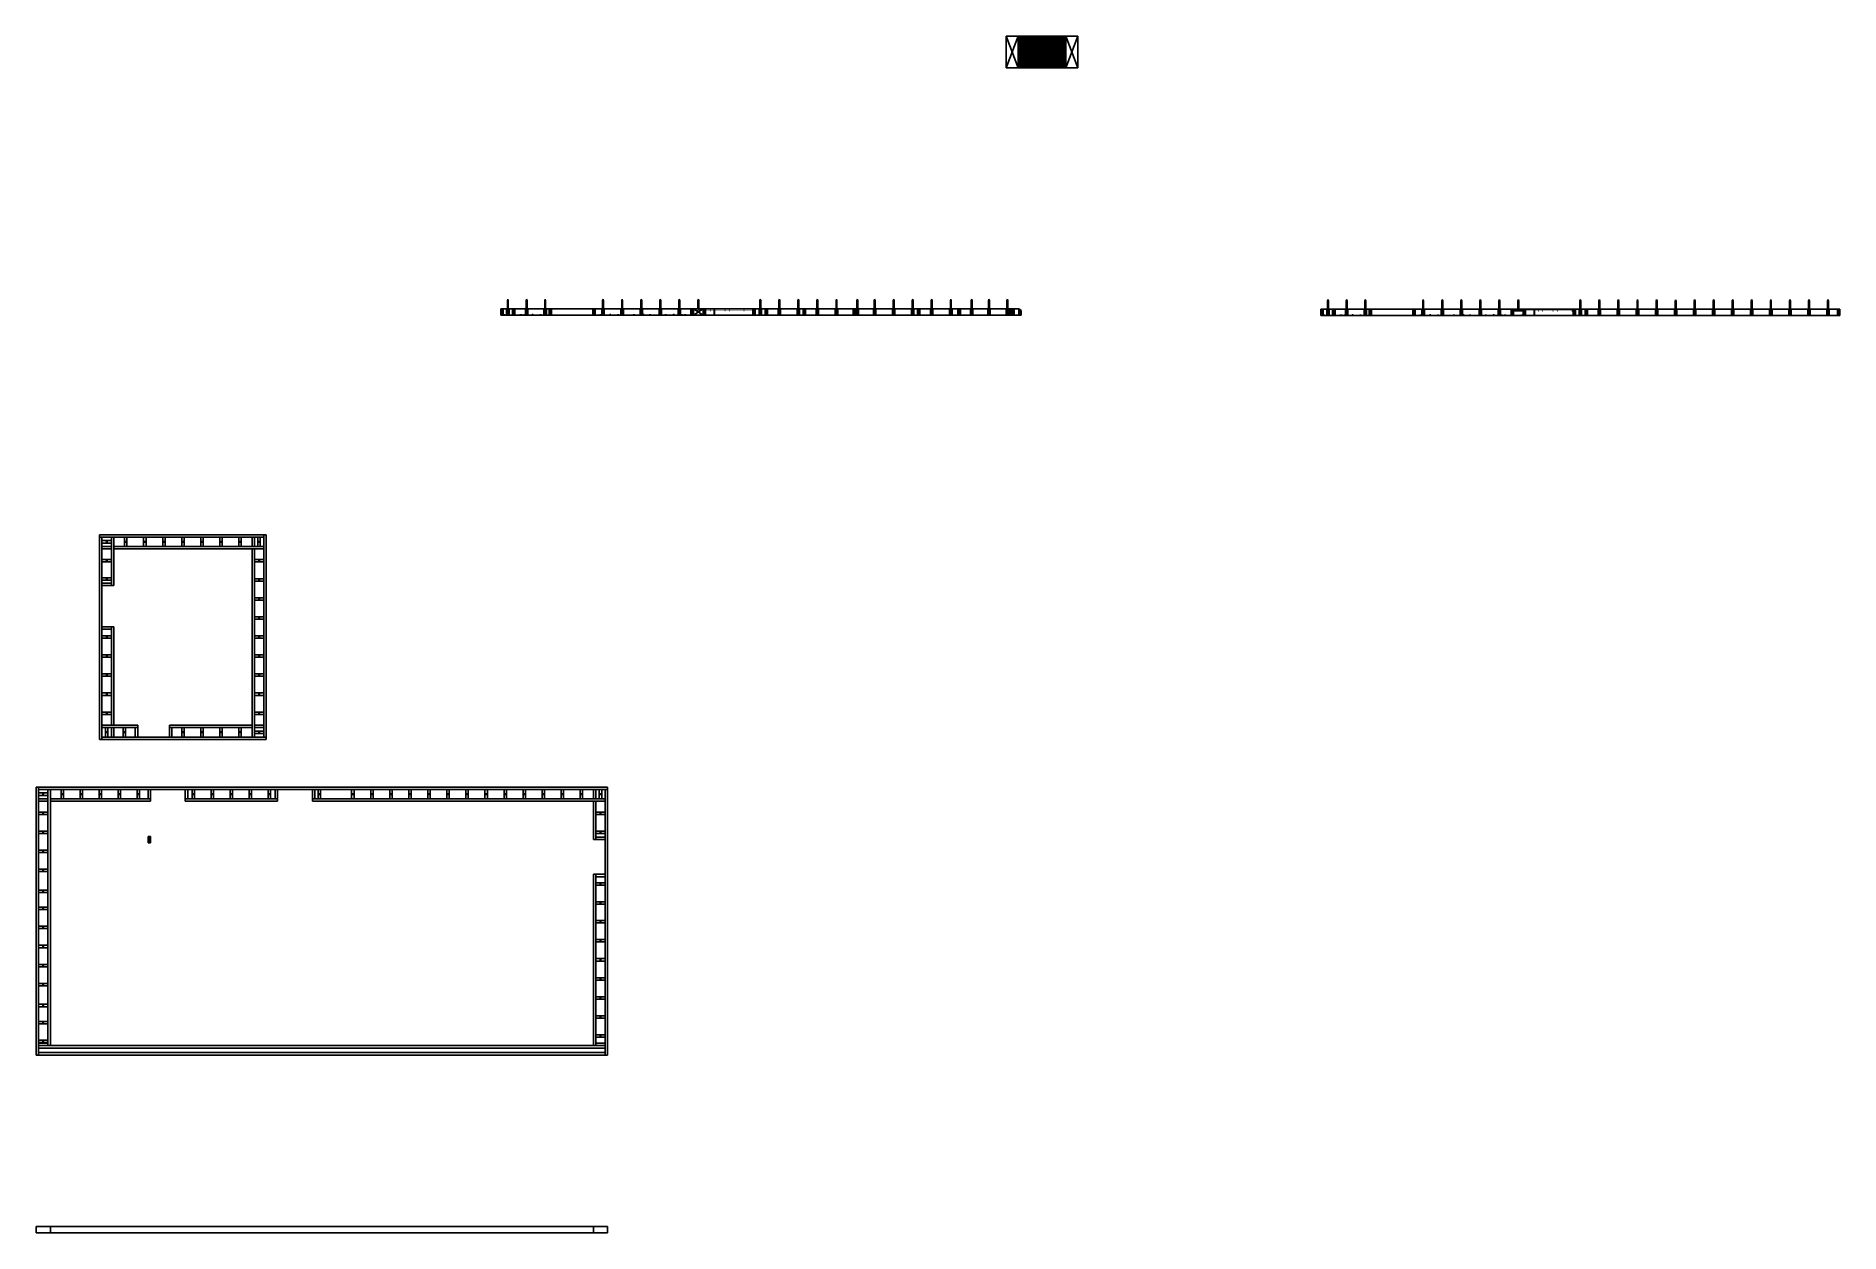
# Model space of a CAD drawing. Header units: millimetres. Extents: x 48442 to 105248, y 19927 to 57635.
import ezdxf

# ---------------------------------------------------------------- set-up
doc = ezdxf.new("R2010")
doc.units = ezdxf.units.MM
for name, pattern in [('ACAD_ISO03W100', [30, 12, -18]), ('ACAD_ISO07W100', [3, 0, -3]), ('DOT2', [3.175, 0, -3.175])]:
    doc.linetypes.add(name, pattern=pattern)
doc.layers.add('Lisse_basse ... Entretoises_broches', color=6, linetype='Continuous', lineweight=25, true_color=0xff00ff)
doc.layers.add('Lisse_basse ... Madrier', color=1, linetype='Continuous', lineweight=25, true_color=0xff0000)

# ---------------------------------------------------------------- blocks, each defined once
blk = doc.blocks.new('madrier_lisse_basse')
at = {"layer": 'Lisse_basse ... Madrier'}
for p, q in [((0, 1000), (-375, 1000)), ((-375, 1000), (-375, 0)), ((-375, 1000), (0, 0)), ((0, 1000), (-375, 0)), ((0, 1000), (0, 0)), ((-375, 0), (0, 0))]:
    blk.add_line(p, q, dxfattribs=at)
blk = doc.blocks.new('entretoise_lisse_basse')
at = {"layer": 'Lisse_basse ... Entretoises_broches'}
for p, q in [((0, 25), (0, 325)), ((75, 325), (0, 325)), ((0, 25), (75, 25)), ((75, 325), (75, 25))]:
    blk.add_line(p, q, dxfattribs=at)
blk.add_circle((37.5, 175), 15, dxfattribs=at)
blk = doc.blocks.new('Entretoise_broche_coupe_transverse')
at = {"layer": 'Lisse_basse ... Entretoises_broches'}
for p, q in [((-30, 0), (-15, 50)), ((-30, -250), (-30, 0)), ((-15, 50), (0, 0)), ((0, 0), (0, -250)), ((-52.5, -250), (-52.5, -300)), ((22.5, -250), (-52.5, -250)), ((-52.5, -250), (22.5, -450)), ((22.5, -250), (-52.5, -450)), ((-52.5, -300), (-52.5, -450)), ((-52.5, -450), (22.5, -450)), ((-40, -250), (10, -250)), ((22.5, -300), (22.5, -250)), ((22.5, -450), (22.5, -300))]:
    blk.add_line(p, q, dxfattribs=at)
at = {"layer": 'Lisse_basse ... Entretoises_broches', "linetype": 'ACAD_ISO03W100'}
for p, q in [((-30, -300), (-30, -250)), ((0, -250), (0, -300))]:
    blk.add_line(p, q, dxfattribs=at)
blk = doc.blocks.new('Madrier200x75Profil')
at = {"layer": 'Lisse_basse ... Madrier'}
for p, q in [((0, -200), (0, 0)), ((0, 0), (75, -200)), ((75, 0), (0, -200)), ((0, 0), (75, 0)), ((75, -200), (0, -200)), ((75, -200), (75, 0))]:
    blk.add_line(p, q, dxfattribs=at)

msp = doc.modelspace()

# ---------------------------------------------------------------- hatches: boundary and pattern name
at = {"layer": 'Lisse_basse ... Entretoises_broches', "true_color": 0x800000}
h = msp.add_hatch(dxfattribs=at)
h.set_pattern_fill('HONEY', color=16, scale=10, angle=180, style=0)
h.paths.add_polyline_path([(79370, 57635), (79370, 56635), (80870, 56635), (80870, 57635)], flags=0)

# ---------------------------------------------------------------- linework, layer by layer
at = {"layer": 'Lisse_basse ... Entretoises_broches'}
for p, q in [((80870, 57385), (79370, 57385)), ((63929, 49041), (63854, 49041)), ((63866, 49041), (63916, 49041)), ((64061, 48856), (64091, 48856)), ((64076, 48871), (64076, 48841)), ((64437, 49041), (64512, 49041)), ((64449, 49041), (64499, 49041)), ((66507, 48856), (66537, 48856)), ((66522, 48871), (66522, 48841)), ((67557, 48856), (67587, 48856)), ((67572, 48871), (67572, 48841)), ((68507, 48856), (68537, 48856)), ((68522, 48871), (68522, 48841)), ((69149, 49041), (69149, 48841)), ((69149, 49041), (69449, 49041)), ((69149, 49041), (69449, 48841)), ((69449, 49041), (69149, 48841)), ((69284, 49291), (69299, 49341)), ((69284, 49041), (69284, 49291)), ((69299, 49341), (69314, 49291)), ((69314, 49291), (69314, 49041)), ((69794, 48841), (69794, 49041)), ((89753, 49031), (89678, 49031)), ((89690, 49031), (89740, 49031)), ((89900, 48861), (89900, 48831)), ((90261, 49031), (90336, 49031)), ((90273, 49031), (90323, 49031)), ((92346, 48861), (92346, 48831)), ((93396, 48861), (93396, 48831)), ((94346, 48861), (94346, 48831)), ((94973, 49031), (94973, 48981)), ((94973, 49031), (95273, 49031)), ((94973, 48981), (95273, 48981)), ((95108, 49281), (95123, 49331)), ((95108, 49031), (95108, 49281)), ((95123, 49331), (95138, 49281)), ((95138, 49281), (95138, 49031)), ((95618, 48831), (95618, 49031)), ((63130, 48841), (63130, 48851)), ((63130, 48851), (63201, 48851)), ((63201, 48851), (63201, 48841)), ((63751, 48851), (63680, 48851)), ((63680, 48851), (63680, 48841)), ((63751, 48841), (63751, 48851)), ((63801, 48841), (63751, 48841)), ((63851, 48851), (63801, 48851)), ((63801, 48851), (63801, 48841)), ((63851, 48841), (63851, 48851)), ((64301, 48841), (64301, 48851)), ((64301, 48851), (64351, 48851)), ((64351, 48851), (64351, 48841)), ((66197, 48841), (66197, 48851)), ((66197, 48851), (66247, 48851)), ((66247, 48851), (66247, 48841)), ((66747, 48841), (66747, 48851)), ((66747, 48851), (66797, 48851)), ((66797, 48851), (66797, 48841)), ((67247, 48841), (67247, 48851)), ((67247, 48851), (67297, 48851)), ((67297, 48851), (67297, 48841)), ((67747, 48841), (67747, 48851)), ((67747, 48851), (67797, 48851)), ((67797, 48851), (67797, 48841)), ((68247, 48841), (68247, 48851)), ((68247, 48851), (68297, 48851)), ((68297, 48851), (68297, 48841)), ((68747, 48841), (68747, 48851)), ((68747, 48851), (68797, 48851)), ((68797, 48851), (68797, 48841)), ((68847, 48841), (68847, 48851)), ((68847, 48851), (68918, 48851)), ((68918, 48851), (68918, 48841)), ((69149, 48841), (69449, 48841)), ((69397, 48841), (69397, 48851)), ((69397, 48851), (69468, 48851)), ((88954, 48831), (88954, 48841)), ((88954, 48841), (89025, 48841)), ((89025, 48841), (89025, 48831)), ((89575, 48841), (89504, 48841)), ((89504, 48841), (89504, 48831)), ((89575, 48831), (89575, 48841)), ((89625, 48831), (89575, 48831)), ((89675, 48841), (89625, 48841)), ((89625, 48841), (89625, 48831)), ((89675, 48831), (89675, 48841)), ((89885, 48846), (89915, 48846)), ((90125, 48831), (90125, 48841)), ((90125, 48841), (90175, 48841)), ((90175, 48841), (90175, 48831)), ((92021, 48831), (92021, 48841)), ((92021, 48841), (92071, 48841)), ((92071, 48841), (92071, 48831)), ((92331, 48846), (92361, 48846)), ((92571, 48831), (92571, 48841)), ((92571, 48841), (92621, 48841)), ((92621, 48841), (92621, 48831)), ((93071, 48831), (93071, 48841)), ((93071, 48841), (93121, 48841)), ((93121, 48841), (93121, 48831)), ((93381, 48846), (93411, 48846)), ((93571, 48831), (93571, 48841)), ((93571, 48841), (93621, 48841)), ((93621, 48841), (93621, 48831)), ((94071, 48831), (94071, 48841)), ((94071, 48841), (94121, 48841)), ((94121, 48841), (94121, 48831)), ((94331, 48846), (94361, 48846)), ((94571, 48831), (94571, 48841)), ((94571, 48841), (94621, 48841)), ((94621, 48841), (94621, 48831)), ((94671, 48831), (94671, 48841)), ((94671, 48841), (94742, 48841)), ((94742, 48841), (94742, 48831)), ((95221, 48831), (95221, 48841)), ((95221, 48841), (95292, 48841))]:
    msp.add_line(p, q, dxfattribs=at)
at = {"layer": 'Lisse_basse ... Entretoises_broches', "linetype": 'ACAD_ISO03W100'}
for p, q in [((69284, 48991), (69284, 49041)), ((69314, 49041), (69314, 48991)), ((95108, 48981), (95108, 49031)), ((95138, 49031), (95138, 48981))]:
    msp.add_line(p, q, dxfattribs=at)
at = {"layer": 'Lisse_basse ... Entretoises_broches', "color": 6, "true_color": 0xff00ff}
for p, q in [((69449, 48841), (69449, 49041)), ((95273, 48981), (95273, 49031)), ((69468, 48851), (69468, 48841)), ((95292, 48841), (95292, 48831))]:
    msp.add_line(p, q, dxfattribs=at)
at = {"layer": 'Lisse_basse ... Entretoises_broches', "linetype": 'ACAD_ISO07W100'}
for p, q in [((71024, 48991), (69524, 48991)), ((96848, 48981), (95348, 48981))]:
    msp.add_line(p, q, dxfattribs=at)
at = {"layer": 'Lisse_basse ... Entretoises_broches', "color": 6, "linetype": 'DOT2', "true_color": 0xff00ff}
for p, q in [((69844, 49041), (69844, 48841)), ((95668, 49031), (95668, 48831))]:
    msp.add_line(p, q, dxfattribs=at)
at = {"layer": 'Lisse_basse ... Entretoises_broches', "flags": 128}
msp.add_lwpolyline([(79370, 57635), (79370, 56635), (80870, 56635), (80870, 57635), (79370, 57635)], dxfattribs=at)
at = {"layer": 'Lisse_basse ... Entretoises_broches'}
for centre in [(64076, 48856), (66522, 48856), (67572, 48856), (68522, 48856), (89900, 48846), (92346, 48846), (93396, 48846), (94346, 48846)]:
    msp.add_circle(centre, 15, dxfattribs=at)
at = {"layer": 'Lisse_basse ... Madrier'}
for p, q in [((63074, 49041), (69524, 49041)), ((71024, 49041), (69524, 49041)), ((79392, 49041), (71024, 49041)), ((79392, 48841), (79392, 49041)), ((79392, 49041), (79467, 48841)), ((79392, 49041), (79467, 48984)), ((79451, 48997), (79392, 48841)), ((79467, 48841), (79467, 48984)), ((88898, 48831), (88898, 49031)), ((88898, 49031), (95348, 49031)), ((88898, 49031), (88973, 48831)), ((88973, 49031), (88898, 48831)), ((88973, 48831), (88973, 49031)), ((89273, 49031), (89273, 48831)), ((89273, 49031), (89348, 48831)), ((89348, 49031), (89273, 48831)), ((89348, 48831), (89348, 49031)), ((90423, 49031), (90423, 48831)), ((90423, 49031), (90498, 48831)), ((90498, 49031), (90423, 48831)), ((90498, 49031), (90498, 48831)), ((91798, 49031), (91798, 48831)), ((91798, 49031), (91873, 48831)), ((91873, 49031), (91798, 48831)), ((91873, 48831), (91873, 49031)), ((94898, 48831), (94898, 49031)), ((94898, 49031), (94973, 48831)), ((94973, 49031), (94898, 48831)), ((94973, 49031), (94973, 48831)), ((95273, 48831), (95273, 49031)), ((95273, 49031), (95348, 48831)), ((95348, 49031), (95273, 48831)), ((96848, 49031), (95348, 49031)), ((95348, 49031), (95348, 48831)), ((96848, 48831), (96848, 49031)), ((96848, 49031), (96848, 48831)), ((105248, 49031), (96848, 49031)), ((96848, 49031), (96923, 48831)), ((96923, 49031), (96848, 48831)), ((96923, 48831), (96923, 49031)), ((97223, 48831), (97223, 49031)), ((97223, 49031), (97223, 48831)), ((97223, 49031), (97298, 48831)), ((97298, 49031), (97223, 48831)), ((97298, 48831), (97298, 49031)), ((105173, 48831), (105173, 49031)), ((105173, 49031), (105248, 48831)), ((105248, 49031), (105173, 48831)), ((105248, 48831), (105248, 49031)), ((69524, 48841), (63074, 48841)), ((69524, 48841), (71024, 48841)), ((79467, 48841), (71024, 48841)), ((95348, 48831), (88898, 48831)), ((95348, 48831), (96848, 48831)), ((105248, 48831), (96848, 48831)), ((55642, 41925), (50442, 41925)), ((50442, 41925), (50442, 41850)), ((50442, 41850), (50442, 35475)), ((50442, 41850), (55617, 41850)), ((50517, 35475), (50517, 41850)), ((50817, 41550), (50517, 41550)), ((50817, 41475), (50517, 41475)), ((50817, 41850), (50817, 40325)), ((50892, 40325), (50892, 41850)), ((55617, 41550), (50892, 41550)), ((50892, 41475), (55617, 41475)), ((55242, 41550), (55242, 41850)), ((55242, 41475), (55242, 35550)), ((55317, 41550), (55317, 41850)), ((55317, 35550), (55317, 41475)), ((55617, 35550), (55617, 41925)), ((55642, 41925), (55692, 41925)), ((55692, 41925), (55692, 35525)), ((50817, 40400), (50517, 40400)), ((50817, 40325), (50517, 40325)), ((50817, 40325), (50892, 40325)), ((50817, 39025), (50517, 39025)), ((50817, 38950), (50517, 38950)), ((50817, 39025), (50892, 39025)), ((50817, 39025), (50817, 35925)), ((50892, 35925), (50892, 39025)), ((50517, 35925), (51642, 35925)), ((51642, 35850), (50517, 35850)), ((50817, 35850), (50817, 35550)), ((50842, 35925), (50892, 35925)), ((50892, 35850), (50892, 35550)), ((51567, 35850), (51567, 35550)), ((51642, 35925), (51642, 35850)), ((51642, 35850), (51642, 35550)), ((52642, 35925), (52642, 35850)), ((55242, 35925), (52642, 35925)), ((52642, 35850), (55242, 35850)), ((52642, 35850), (52642, 35550)), ((52717, 35850), (52717, 35550)), ((55617, 35925), (55317, 35925)), ((55617, 35850), (55317, 35850)), ((50442, 35475), (50492, 35475)), ((55692, 35475), (50492, 35475)), ((50517, 35550), (55692, 35550)), ((55692, 35525), (55692, 35475)), ((48442, 25532), (48442, 33975)), ((48442, 33975), (48492, 33975)), ((66442, 33975), (48492, 33975)), ((48517, 33975), (48517, 25560)), ((48517, 33900), (66442, 33900)), ((48817, 33600), (48517, 33600)), ((48817, 33525), (48517, 33525)), ((48817, 33900), (48817, 25835)), ((48892, 25835), (48892, 33900)), ((48892, 33600), (52042, 33600)), ((52042, 33525), (48892, 33525)), ((50442, 33525), (50442, 33525)), ((50442, 33525), (50442, 33525)), ((51967, 33900), (51967, 33600)), ((52042, 33600), (52042, 33900)), ((52042, 33600), (52042, 33525)), ((53142, 33900), (53142, 33600)), ((53142, 33600), (53142, 33525)), ((56042, 33600), (53142, 33600)), ((53142, 33525), (56042, 33525)), ((53217, 33900), (53217, 33600)), ((55967, 33900), (55967, 33600)), ((56042, 33600), (56042, 33900)), ((56042, 33525), (56042, 33600)), ((57142, 33575), (57142, 33900)), ((66367, 33600), (57142, 33600)), ((57142, 33575), (57142, 33525)), ((57142, 33525), (66367, 33525)), ((57217, 33900), (57217, 33600)), ((65992, 33600), (65992, 33900)), ((65992, 33525), (65992, 32325)), ((66067, 33600), (66067, 33900)), ((66067, 32325), (66067, 33525)), ((66367, 33900), (66367, 25560)), ((66442, 33925), (66442, 33975)), ((66442, 25532), (66442, 33925)), ((66367, 32400), (66067, 32400)), ((65992, 32325), (66067, 32325)), ((66067, 32325), (66367, 32325)), ((65992, 31225), (66067, 31225)), ((65992, 25835), (65992, 31225)), ((66367, 31225), (66067, 31225)), ((66067, 31225), (66067, 25835)), ((66067, 31150), (66367, 31150)), ((48517, 25910), (48817, 25910)), ((48517, 25835), (48817, 25835)), ((48517, 25752), (48517, 25827)), ((48517, 25827), (66367, 25827)), ((48517, 25752), (66367, 25752)), ((48517, 25607), (66367, 25607)), ((48517, 25607), (48517, 25532)), ((48817, 25835), (48892, 25835)), ((66067, 25835), (65992, 25835)), ((66367, 25910), (66067, 25910)), ((66067, 25835), (66367, 25835)), ((66367, 25827), (66367, 25752)), ((66367, 25607), (66367, 25532)), ((48517, 25532), (48442, 25532)), ((48517, 25532), (66367, 25532)), ((66367, 25532), (66442, 25532)), ((48442, 19927), (48442, 20127)), ((48442, 20127), (48892, 20127)), ((48442, 19927), (48892, 19927)), ((48892, 20127), (48892, 19927)), ((48892, 20127), (65992, 20127)), ((66442, 19927), (48892, 19927)), ((65992, 20127), (66442, 20127)), ((65992, 19927), (65992, 20127)), ((66442, 19927), (66442, 20127))]:
    msp.add_line(p, q, dxfattribs=at)

# ---------------------------------------------------------------- block references
at = {"layer": 'Lisse_basse ... Entretoises_broches'}
for name, p in [('madrier_lisse_basse', (79370, 56635)), ('Entretoise_broche_coupe_transverse', (63314, 49291)), ('Entretoise_broche_coupe_transverse', (63906, 49291)), ('Entretoise_broche_coupe_transverse', (64489, 49291)), ('Entretoise_broche_coupe_transverse', (66314, 49291)), ('Entretoise_broche_coupe_transverse', (66914, 49291)), ('Entretoise_broche_coupe_transverse', (67514, 49291)), ('Entretoise_broche_coupe_transverse', (68114, 49291)), ('Entretoise_broche_coupe_transverse', (68714, 49291)), ('Entretoise_broche_coupe_transverse', (71264, 49291)), ('Entretoise_broche_coupe_transverse', (71864, 49291)), ('Entretoise_broche_coupe_transverse', (72464, 49291)), ('Entretoise_broche_coupe_transverse', (73064, 49291)), ('Entretoise_broche_coupe_transverse', (73664, 49291)), ('Entretoise_broche_coupe_transverse', (74322, 49291)), ('Entretoise_broche_coupe_transverse', (74864, 49291)), ('Entretoise_broche_coupe_transverse', (75464, 49291)), ('Entretoise_broche_coupe_transverse', (76064, 49291)), ('Entretoise_broche_coupe_transverse', (76664, 49291)), ('Entretoise_broche_coupe_transverse', (77264, 49291)), ('Entretoise_broche_coupe_transverse', (77922, 49291)), ('Entretoise_broche_coupe_transverse', (78464, 49291)), ('Entretoise_broche_coupe_transverse', (79047, 49291)), ('Entretoise_broche_coupe_transverse', (89138, 49281)), ('Entretoise_broche_coupe_transverse', (89730, 49281)), ('Entretoise_broche_coupe_transverse', (90313, 49281)), ('Entretoise_broche_coupe_transverse', (92138, 49281)), ('Entretoise_broche_coupe_transverse', (92738, 49281)), ('Entretoise_broche_coupe_transverse', (93338, 49281)), ('Entretoise_broche_coupe_transverse', (93938, 49281)), ('Entretoise_broche_coupe_transverse', (94538, 49281)), ('Entretoise_broche_coupe_transverse', (97088, 49281)), ('Entretoise_broche_coupe_transverse', (97688, 49281)), ('Entretoise_broche_coupe_transverse', (98288, 49281)), ('Entretoise_broche_coupe_transverse', (98888, 49281)), ('Entretoise_broche_coupe_transverse', (99488, 49281)), ('Entretoise_broche_coupe_transverse', (100088, 49279)), ('Entretoise_broche_coupe_transverse', (100688, 49281)), ('Entretoise_broche_coupe_transverse', (101288, 49281)), ('Entretoise_broche_coupe_transverse', (101888, 49281)), ('Entretoise_broche_coupe_transverse', (102488, 49281)), ('Entretoise_broche_coupe_transverse', (103088, 49281)), ('Entretoise_broche_coupe_transverse', (103688, 49281)), ('Entretoise_broche_coupe_transverse', (104288, 49281)), ('Entretoise_broche_coupe_transverse', (104888, 49281)), ('entretoise_lisse_basse', (51229, 41525)), ('entretoise_lisse_basse', (51829, 41525)), ('entretoise_lisse_basse', (52429, 41525)), ('entretoise_lisse_basse', (53029, 41525)), ('entretoise_lisse_basse', (53629, 41525)), ('entretoise_lisse_basse', (54229, 41525)), ('entretoise_lisse_basse', (54829, 41525)), ('entretoise_lisse_basse', (55429, 41525)), ('entretoise_lisse_basse', (50629, 35525)), ('entretoise_lisse_basse', (51180, 35525)), ('entretoise_lisse_basse', (53029, 35525)), ('entretoise_lisse_basse', (53629, 35525)), ('entretoise_lisse_basse', (54229, 35525)), ('entretoise_lisse_basse', (54829, 35525)), ('entretoise_lisse_basse', (49229, 33575)), ('entretoise_lisse_basse', (49829, 33575)), ('entretoise_lisse_basse', (50429, 33575)), ('entretoise_lisse_basse', (51029, 33575)), ('entretoise_lisse_basse', (51629, 33575)), ('entretoise_lisse_basse', (53354, 33575)), ('entretoise_lisse_basse', (53954, 33575)), ('entretoise_lisse_basse', (54554, 33575)), ('entretoise_lisse_basse', (55154, 33575)), ('entretoise_lisse_basse', (55754, 33575)), ('entretoise_lisse_basse', (57329, 33575)), ('entretoise_lisse_basse', (58379, 33575)), ('entretoise_lisse_basse', (58979, 33575)), ('entretoise_lisse_basse', (59579, 33575)), ('entretoise_lisse_basse', (60179, 33575)), ('entretoise_lisse_basse', (60779, 33575)), ('entretoise_lisse_basse', (61379, 33575)), ('entretoise_lisse_basse', (61979, 33575)), ('entretoise_lisse_basse', (62579, 33575)), ('entretoise_lisse_basse', (63179, 33575)), ('entretoise_lisse_basse', (63779, 33575)), ('entretoise_lisse_basse', (64379, 33575)), ('entretoise_lisse_basse', (64979, 33575)), ('entretoise_lisse_basse', (65579, 33575)), ('entretoise_lisse_basse', (66179, 33575))]:
    msp.add_blockref(name, p, dxfattribs=at)
at = {"layer": 'Lisse_basse ... Entretoises_broches', "rotation": 90.00000000000668}
for p in [(50842, 41663), (50842, 41071), (55642, 41071), (50842, 40488), (55642, 40463), (55642, 39863), (55642, 39263), (50842, 38663), (55642, 38663), (50842, 38063), (55642, 38063), (50842, 37463), (55642, 37463), (50842, 36863), (55642, 36863), (50842, 36263), (55642, 36263), (55642, 35663), (48842, 33713), (48842, 33113), (66392, 33113), (48842, 32513), (66392, 32513), (48842, 31913), (48842, 31313), (48842, 30655), (66392, 30883), (48842, 30113), (66392, 30283), (48842, 29513), (66392, 29693), (48842, 28913), (66392, 29093), (66392, 28493), (48842, 28313), (66392, 27893), (48842, 27713), (66392, 27293), (48842, 27055), (66392, 26693), (48842, 26513), (66392, 26093), (48842, 25930)]:
    msp.add_blockref('entretoise_lisse_basse', p, dxfattribs=at)
at = {"layer": 'Lisse_basse ... Madrier'}
for name, p in [('madrier_lisse_basse', (81245, 56635)), ('Madrier200x75Profil', (63074, 49041)), ('Madrier200x75Profil', (63449, 49041)), ('Madrier200x75Profil', (64599, 49041)), ('Madrier200x75Profil', (65974, 49041)), ('Madrier200x75Profil', (69063, 49041)), ('Madrier200x75Profil', (69449, 49041)), ('Madrier200x75Profil', (71013, 49041)), ('Madrier200x75Profil', (71399, 49041)), ('Madrier200x75Profil', (72599, 49041)), ('Madrier200x75Profil', (74175, 49041)), ('Madrier200x75Profil', (76199, 49041)), ('Madrier200x75Profil', (77474, 49041)), ('Madrier200x75Profil', (79089, 49041)), ('Madrier200x75Profil', (79172, 49041)), ('Madrier200x75Profil', (51967, 32420))]:
    msp.add_blockref(name, p, dxfattribs=at)

doc.saveas('drawing.dxf')
